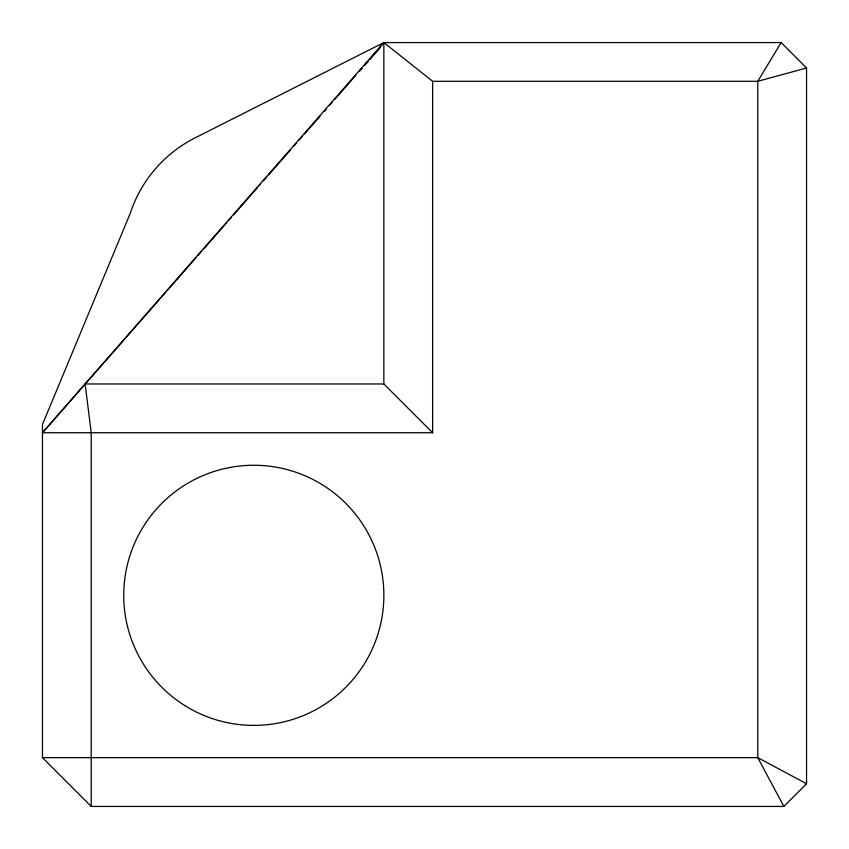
<?xml version="1.0" encoding="UTF-8"?>
<svg xmlns="http://www.w3.org/2000/svg" width="849" height="849" viewBox="0 0 849 849"><rect width="100%" height="100%" fill="white"/><g stroke="black" fill="none" stroke-linecap="round" stroke-linejoin="round"><path stroke-width="1.27" d="M781.122 42.567L757.775 81.302L757.775 757.658L783.85 806.433L806.55 783.733L806.55 67.994L781.122 42.567L383.854 42.567L194.899 137.963A130.056 130.056 0 0 0 130.152 213.577L42.45 424.5L42.45 757.658L91.225 806.433L783.85 806.433M355.731 75.381L334.941 99.259M359.997 70.414L361.695 68.419M364.253 65.437L367.659 61.457M369.368 59.472L383.854 42.567L432.629 81.302L757.775 81.302L806.55 67.994M432.629 432.746L42.45 432.746L383.854 42.567L383.854 383.971L432.629 432.746L432.629 81.302M42.45 432.746L165.555 292.385M167.306 290.39L196.119 257.544M197.87 255.549L201.362 251.569M203.102 249.574L226.683 222.703M228.423 220.708L231.045 217.726M233.666 214.733L257.236 187.862M258.987 185.867L260.728 183.883M263.349 180.89L266.841 176.91M268.592 174.915L290.411 150.029M293.913 146.049L296.524 143.067M299.145 140.074L302.637 136.095M304.388 134.1L320.105 116.186M324.467 111.208L326.218 109.213M329.709 105.234L332.33 102.251M359.392 71.39L362.014 68.398M364.635 65.415L368.137 61.436M369.877 59.441L380.363 47.502M383.854 383.971L85.123 383.971L91.225 432.746L91.225 806.433M42.45 757.658L757.775 757.658L806.55 783.733M184.817 705.583A130.056 130.056 0 0 0 383.78 599.935A130.056 130.056 0 0 0 192.797 480.449A130.056 130.056 0 0 0 184.817 705.583"/></g></svg>
